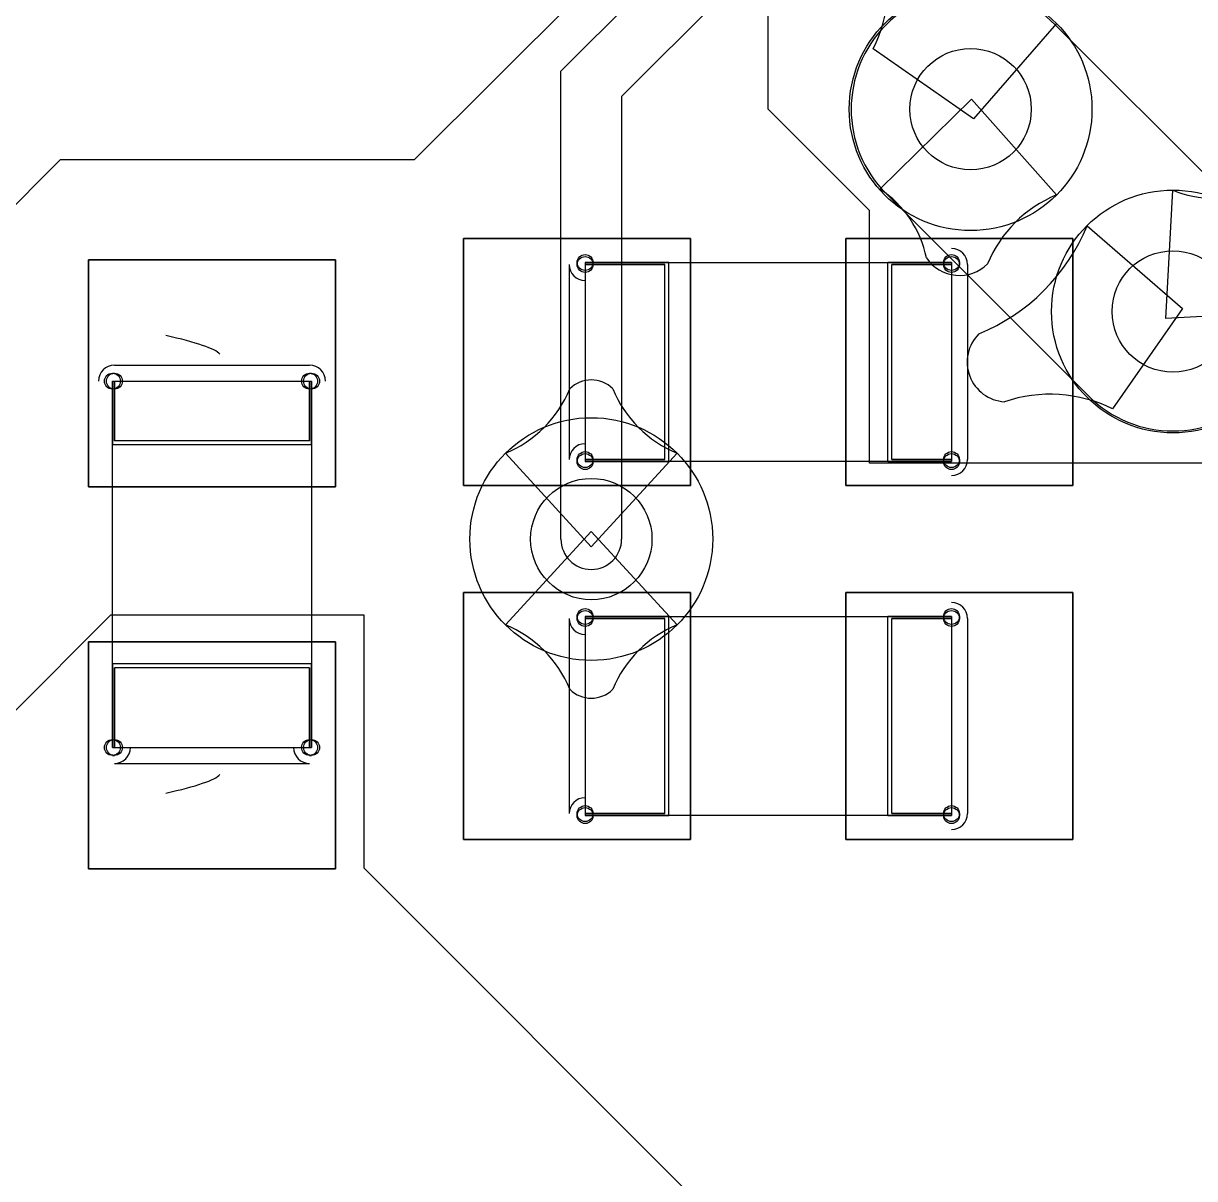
# Model space of a CAD drawing. Extents: x -14 to 27.9, y 0 to 17.8.
# Drawn here: x 3.717 to 6.658, y 9.761 to 12.661 of the extents above; entities that cross this region are included whole.
import ezdxf

# ---------------------------------------------------------------- set-up
doc = ezdxf.new("R2010")
doc.units = 0
doc.layers.add('Feature', color=7, linetype='CONTINUOUS')

msp = doc.modelspace()

# ---------------------------------------------------------------- linework, layer by layer
at = {"layer": 'Feature'}
for p, q in [((5.0673, 12.5411, -1.96222), (7.5438, 15.0176, -1.96222)), ((7.6962, 14.9544, -1.96222), (5.2197, 12.4779, -1.96222)), ((5.588, 12.446, 0.000305), (5.588, 13.335, 0.000305)), ((5.207, 12.827, 0.000305), (4.699, 12.319, 0.000305)), ((6.3114, 12.6614, 0.000305), (6.1033, 12.4221, 0.000305)), ((6.3081, 12.6581, -1.96222), (6.8161, 12.1501, -1.96222)), ((6.1033, 12.4221, 0.000305), (5.8515, 12.5973, 0.000305)), ((5.0673, 11.3665, -1.96222), (5.0673, 12.5411, -1.96222)), ((5.2197, 12.4779, -1.96222), (5.2197, 11.3665, -1.96222)), ((5.8684, 12.2453, 0.000305), (6.0982, 12.4709, 0.000305)), ((6.0982, 12.4709, 0.000305), (6.3114, 12.2306, 0.000305)), ((5.842, 12.192, 0.000305), (5.588, 12.446, 0.000305)), ((6.2484, 12.446, -1.96192), (6.2484, 12.446)), ((6.2484, 12.446, -1.96192), (6.2484, 12.446)), ((3.81, 12.319, 0.000305), (3.175, 11.684, 0.000305)), ((4.699, 12.319, 0.000305), (3.81, 12.319, 0.000305)), ((6.5863, 11.9203, 0.000305), (6.604, 12.2428, 0.000305)), ((6.3919, 11.7259, -1.96222), (5.8839, 12.2339, -1.96222)), ((5.842, 11.557, 0.000305), (5.842, 12.192, 0.000305)), ((6.3886, 12.1534, 0.000305), (6.6279, 11.9453, 0.000305)), ((4.823, 12.121, 0.000305), (5.393, 12.121, 0.000305)), ((4.823, 11.501, 0.000305), (4.823, 12.121, 0.000305)), ((4.823, 11.501, 0.000305), (4.823, 12.121, 0.000305)), ((4.823, 12.121, 0.001305), (4.823, 11.501, 0.001305)), ((4.823, 12.121, 0.000305), (4.823, 12.121, 0.001305)), ((4.823, 12.121, 0.000305), (5.393, 12.121, 0.000305)), ((4.823, 12.121, 0.000305), (4.823, 12.121, 0.001305)), ((5.393, 12.121, 0.001305), (4.823, 12.121, 0.001305)), ((5.393, 12.121, 0.001305), (4.823, 12.121, 0.001305)), ((4.823, 12.121, 0.001305), (4.823, 11.501, 0.001305)), ((4.823, 12.121, 0.000305), (5.393, 12.121, 0.000305)), ((4.823, 11.501, 0.000305), (4.823, 12.121, 0.000305)), ((5.393, 12.121, 0.000305), (5.393, 11.501, 0.000305)), ((5.393, 12.121, 0.000305), (5.393, 11.501, 0.000305)), ((5.393, 12.121, 0.000305), (5.393, 12.121, 0.001305)), ((5.393, 11.501, 0.001305), (5.393, 12.121, 0.001305)), ((5.393, 12.121, 0.000305), (5.393, 12.121, 0.001305)), ((5.393, 11.501, 0.001305), (5.393, 12.121, 0.001305)), ((5.393, 12.121, 0.000305), (5.393, 11.501, 0.000305)), ((5.783, 12.121, 0.000305), (6.353, 12.121, 0.000305)), ((5.783, 11.501, 0.000305), (5.783, 12.121, 0.000305)), ((5.783, 11.501, 0.000305), (5.783, 12.121, 0.000305)), ((5.783, 12.121, 0.001305), (5.783, 11.501, 0.001305)), ((5.783, 12.121, 0.000305), (5.783, 12.121, 0.001305)), ((5.783, 12.121, 0.000305), (6.353, 12.121, 0.000305)), ((5.783, 12.121, 0.000305), (5.783, 12.121, 0.001305)), ((6.353, 12.121, 0.001305), (5.783, 12.121, 0.001305)), ((6.353, 12.121, 0.001305), (5.783, 12.121, 0.001305)), ((5.783, 12.121, 0.001305), (5.783, 11.501, 0.001305)), ((5.783, 12.121, 0.000305), (6.353, 12.121, 0.000305)), ((5.783, 11.501, 0.000305), (5.783, 12.121, 0.000305)), ((6.353, 12.121, 0.000305), (6.353, 11.501, 0.000305)), ((6.353, 12.121, 0.000305), (6.353, 11.501, 0.000305)), ((6.353, 12.121, 0.000305), (6.353, 12.121, 0.001305)), ((6.353, 11.501, 0.001305), (6.353, 12.121, 0.001305)), ((6.353, 12.121, 0.000305), (6.353, 12.121, 0.001305)), ((6.353, 11.501, 0.001305), (6.353, 12.121, 0.001305)), ((6.353, 12.121, 0.000305), (6.353, 11.501, 0.000305)), ((3.881, 11.498, 0.000305), (3.881, 12.068, 0.000305)), ((3.881, 12.068, 0.000305), (4.501, 12.068, 0.000305)), ((3.881, 12.068, 0.000305), (4.501, 12.068, 0.000305)), ((3.881, 12.068, 0.000305), (3.881, 12.068, 0.001305)), ((4.501, 12.068, 0.001305), (3.881, 12.068, 0.001305)), ((3.881, 11.498, 0.000305), (3.881, 12.068, 0.000305)), ((3.881, 12.068, 0.001305), (3.881, 11.498, 0.001305)), ((3.881, 12.068, 0.000305), (3.881, 12.068, 0.001305)), ((3.881, 12.068, 0.001305), (3.881, 11.498, 0.001305)), ((4.501, 12.068, 0.001305), (3.881, 12.068, 0.001305)), ((3.881, 11.498, 0.000305), (3.881, 12.068, 0.000305)), ((3.881, 12.068, 0.000305), (4.501, 12.068, 0.000305)), ((4.501, 12.068, 0.000305), (4.501, 11.498, 0.000305)), ((4.501, 12.068, 0.000305), (4.501, 12.068, 0.001305)), ((4.501, 12.068, 0.000305), (4.501, 11.498, 0.000305)), ((4.501, 12.068, 0.000305), (4.501, 12.068, 0.001305)), ((4.501, 11.498, 0.001305), (4.501, 12.068, 0.001305)), ((4.501, 11.498, 0.001305), (4.501, 12.068, 0.001305)), ((4.501, 12.068, 0.000305), (4.501, 11.498, 0.000305)), ((5.108, 12.061, 0.015), (5.108, 12.061, 0.285)), ((5.108, 12.061, 0.015), (5.108, 12.061, 0.285)), ((5.108, 12.061, 0.015), (5.108, 12.056, 0.015)), ((5.108, 12.061, 0.285), (5.108, 12.056, 0.285)), ((5.108, 12.061, 0.285), (5.108, 12.056, 0.285)), ((5.108, 12.061, 0.015), (5.108, 12.056, 0.015)), ((5.128, 12.061, -0.005), (5.128, 12.056, -0.005)), ((5.338, 12.061, -0.005), (5.128, 12.061, -0.005)), ((5.338, 12.061, -0.005), (5.128, 12.061, -0.005)), ((5.128, 12.061, 0.305), (5.338, 12.061, 0.305)), ((5.128, 12.061, 0.305), (5.338, 12.061, 0.305)), ((5.128, 12.061, 0.305), (5.128, 12.056, 0.305)), ((5.128, 12.061, 0.305), (5.128, 12.056, 0.305)), ((5.128, 12.061, -0.005), (5.128, 12.056, -0.005)), ((5.338, 11.561, 0.325), (5.338, 12.061, 0.325)), ((5.338, 12.061, 0.325), (5.888, 12.061, 0.325)), ((5.338, 11.561, 0.325), (5.338, 12.061, 0.325)), ((5.338, 12.061, 0.325), (5.338, 12.061, 0.305)), ((5.338, 11.561, 0.305), (5.338, 12.061, 0.305)), ((5.338, 11.561, -0.005), (5.338, 12.061, -0.005)), ((5.338, 11.561, -0.025), (5.338, 12.061, -0.025)), ((5.338, 11.561, -0.005), (5.338, 12.061, -0.005)), ((5.338, 12.061, -0.025), (5.338, 12.061, -0.005)), ((5.338, 11.561, -0.025), (5.338, 12.061, -0.025)), ((5.338, 12.061, -0.025), (5.888, 12.061, -0.025)), ((5.338, 12.061, 0.325), (5.338, 12.061, 0.305)), ((5.338, 12.061, 0.325), (5.888, 12.061, 0.325)), ((5.338, 12.061, -0.025), (5.888, 12.061, -0.025)), ((5.338, 12.061, -0.025), (5.338, 12.061, -0.005)), ((5.338, 11.561, 0.305), (5.338, 12.061, 0.305)), ((5.888, 11.561, 0.325), (5.888, 12.061, 0.325)), ((5.888, 11.561, -0.025), (5.888, 12.061, -0.025)), ((5.888, 11.561, -0.025), (5.888, 12.061, -0.025)), ((5.888, 12.061, -0.025), (5.888, 12.061, -0.005)), ((5.888, 11.561, -0.005), (5.888, 12.061, -0.005)), ((5.888, 11.561, -0.005), (5.888, 12.061, -0.005)), ((6.048, 12.061, -0.005), (5.888, 12.061, -0.005)), ((5.888, 12.061, 0.305), (6.048, 12.061, 0.305)), ((5.888, 11.561, 0.305), (5.888, 12.061, 0.305)), ((5.888, 11.561, 0.325), (5.888, 12.061, 0.325)), ((5.888, 11.561, 0.305), (5.888, 12.061, 0.305)), ((5.888, 12.061, 0.325), (5.888, 12.061, 0.305)), ((5.888, 12.061, 0.325), (5.888, 12.061, 0.305)), ((5.888, 12.061, 0.305), (6.048, 12.061, 0.305)), ((6.048, 12.061, -0.005), (5.888, 12.061, -0.005)), ((5.888, 12.061, -0.025), (5.888, 12.061, -0.005)), ((6.048, 12.061, -0.005), (6.048, 12.056, -0.005)), ((6.048, 12.061, 0.305), (6.048, 12.056, 0.305)), ((6.048, 12.061, -0.005), (6.048, 12.056, -0.005)), ((6.048, 12.061, 0.305), (6.048, 12.056, 0.305)), ((6.068, 12.061, 0.285), (6.068, 12.061, 0.015)), ((6.068, 12.061, 0.285), (6.068, 12.056, 0.285)), ((6.068, 12.061, 0.015), (6.068, 12.056, 0.015)), ((6.068, 12.061, 0.285), (6.068, 12.061, 0.015)), ((6.068, 12.061, 0.015), (6.068, 12.056, 0.015)), ((6.068, 12.061, 0.285), (6.068, 12.056, 0.285)), ((5.088, 12.056, 0.015), (5.088, 12.056, 0.285)), ((5.088, 12.056, 0.285), (5.088, 11.566, 0.285)), ((5.088, 12.056, 0.015), (5.088, 11.566, 0.015)), ((5.088, 12.056, 0.285), (5.088, 11.566, 0.285)), ((5.088, 12.056, 0.015), (5.088, 12.056, 0.285)), ((5.088, 12.056, 0.015), (5.088, 11.566, 0.015)), ((5.108, 12.056, 0.015), (5.108, 12.056, 0.285)), ((5.108, 12.056, 0.015), (5.108, 12.056, 0.285)), ((5.328, 12.056, -0.005), (5.128, 12.056, -0.005)), ((5.328, 12.056, -0.005), (5.128, 12.056, -0.005)), ((5.328, 12.056, -0.025), (5.128, 12.056, -0.025)), ((5.128, 12.056, 0.325), (5.328, 12.056, 0.325)), ((5.128, 12.056, 0.305), (5.328, 12.056, 0.305)), ((5.128, 12.056, 0.305), (5.328, 12.056, 0.305)), ((5.128, 12.056, 0.325), (5.128, 11.566, 0.325)), ((5.128, 12.056, 0.325), (5.328, 12.056, 0.325)), ((5.128, 12.056, 0.325), (5.128, 11.566, 0.325)), ((5.128, 12.056, -0.025), (5.128, 11.566, -0.025)), ((5.128, 12.056, -0.025), (5.128, 11.566, -0.025)), ((5.328, 12.056, -0.025), (5.128, 12.056, -0.025)), ((5.328, 11.566, -0.005), (5.328, 12.056, -0.005)), ((5.328, 12.056, -0.005), (5.328, 12.056, -0.025)), ((5.328, 12.056, 0.325), (5.328, 12.056, 0.305)), ((5.328, 11.566, 0.305), (5.328, 12.056, 0.305)), ((5.328, 11.566, 0.305), (5.328, 12.056, 0.305)), ((5.328, 12.056, 0.325), (5.328, 12.056, 0.305)), ((5.328, 11.566, 0.325), (5.328, 12.056, 0.325)), ((5.328, 11.566, 0.325), (5.328, 12.056, 0.325)), ((5.328, 11.566, -0.025), (5.328, 12.056, -0.025)), ((5.328, 11.566, -0.005), (5.328, 12.056, -0.005)), ((5.328, 11.566, -0.025), (5.328, 12.056, -0.025)), ((5.328, 12.056, -0.005), (5.328, 12.056, -0.025)), ((6.048, 12.056, -0.005), (5.898, 12.056, -0.005)), ((5.898, 11.566, -0.005), (5.898, 12.056, -0.005)), ((5.898, 11.566, 0.305), (5.898, 12.056, 0.305)), ((5.898, 12.056, 0.305), (6.048, 12.056, 0.305)), ((5.898, 12.056, 0.305), (6.048, 12.056, 0.305)), ((5.898, 12.056, 0.305), (5.898, 12.056, 0.325)), ((5.898, 12.056, 0.325), (6.048, 12.056, 0.325)), ((6.048, 12.056, -0.025), (5.898, 12.056, -0.025)), ((5.898, 12.056, -0.025), (5.898, 12.056, -0.005)), ((6.048, 12.056, -0.005), (5.898, 12.056, -0.005)), ((5.898, 11.566, 0.305), (5.898, 12.056, 0.305)), ((5.898, 11.566, 0.325), (5.898, 12.056, 0.325)), ((5.898, 12.056, 0.305), (5.898, 12.056, 0.325)), ((5.898, 12.056, 0.325), (6.048, 12.056, 0.325)), ((5.898, 11.566, 0.325), (5.898, 12.056, 0.325)), ((5.898, 11.566, -0.025), (5.898, 12.056, -0.025)), ((6.048, 12.056, -0.025), (5.898, 12.056, -0.025)), ((5.898, 11.566, -0.005), (5.898, 12.056, -0.005)), ((5.898, 12.056, -0.025), (5.898, 12.056, -0.005)), ((5.898, 11.566, -0.025), (5.898, 12.056, -0.025)), ((6.048, 12.056, 0.325), (6.048, 11.566, 0.325)), ((6.048, 12.056, 0.325), (6.048, 11.566, 0.325)), ((6.048, 12.056, -0.025), (6.048, 11.566, -0.025)), ((6.048, 12.056, -0.025), (6.048, 11.566, -0.025)), ((6.068, 12.056, 0.285), (6.068, 12.056, 0.015)), ((6.068, 12.056, 0.285), (6.068, 12.056, 0.015)), ((6.088, 12.056, 0.285), (6.088, 12.056, 0.015)), ((6.088, 12.056, 0.285), (6.088, 11.566, 0.285)), ((6.088, 12.056, 0.015), (6.088, 11.566, 0.015)), ((6.088, 12.056, 0.285), (6.088, 12.056, 0.015)), ((6.088, 12.056, 0.285), (6.088, 11.566, 0.285)), ((6.088, 12.056, 0.015), (6.088, 11.566, 0.015)), ((6.6279, 11.9453, 0.000305), (6.4527, 11.6935, 0.000305)), ((6.9088, 11.938, 0.000305), (6.5863, 11.9203, 0.000305)), ((3.946, 11.803, 0.285), (3.946, 11.803, 0.015)), ((3.946, 11.803, 0.285), (4.436, 11.803, 0.285)), ((3.946, 11.803, 0.015), (4.436, 11.803, 0.015)), ((3.946, 11.803, 0.285), (3.946, 11.803, 0.015)), ((3.946, 11.803, 0.285), (4.436, 11.803, 0.285)), ((3.946, 11.803, 0.015), (4.436, 11.803, 0.015)), ((4.436, 11.803, 0.285), (4.436, 11.803, 0.015)), ((4.436, 11.803, 0.285), (4.436, 11.803, 0.015)), ((3.941, 11.783, 0.285), (3.941, 11.783, 0.015)), ((3.941, 11.783, 0.285), (3.946, 11.783, 0.285)), ((3.941, 11.783, 0.015), (3.946, 11.783, 0.015)), ((3.941, 11.783, 0.285), (3.941, 11.783, 0.015)), ((3.941, 11.783, 0.015), (3.946, 11.783, 0.015)), ((3.941, 11.783, 0.285), (3.946, 11.783, 0.285)), ((3.946, 11.783, 0.285), (3.946, 11.783, 0.015)), ((3.946, 11.783, 0.285), (3.946, 11.783, 0.015)), ((4.436, 11.783, 0.015), (4.441, 11.783, 0.015)), ((4.436, 11.783, 0.015), (4.441, 11.783, 0.015)), ((4.436, 11.783, 0.285), (4.436, 11.783, 0.015)), ((4.436, 11.783, 0.285), (4.441, 11.783, 0.285)), ((4.436, 11.783, 0.285), (4.441, 11.783, 0.285)), ((4.436, 11.783, 0.285), (4.436, 11.783, 0.015)), ((4.441, 11.783, 0.285), (4.441, 11.783, 0.015)), ((4.441, 11.783, 0.285), (4.441, 11.783, 0.015)), ((3.941, 11.763, -0.005), (3.941, 11.603, -0.005)), ((3.941, 11.763, -0.005), (3.946, 11.763, -0.005)), ((3.941, 11.763, 0.305), (3.946, 11.763, 0.305)), ((3.941, 11.603, 0.305), (3.941, 11.763, 0.305)), ((3.941, 11.603, 0.305), (3.941, 11.763, 0.305)), ((3.941, 11.763, -0.005), (3.941, 11.603, -0.005)), ((3.941, 11.763, -0.005), (3.946, 11.763, -0.005)), ((3.941, 11.763, 0.305), (3.946, 11.763, 0.305)), ((3.946, 11.763, -0.005), (3.946, 11.613, -0.005)), ((3.946, 11.613, 0.305), (3.946, 11.763, 0.305)), ((3.946, 11.613, 0.305), (3.946, 11.763, 0.305)), ((3.946, 11.613, 0.325), (3.946, 11.763, 0.325)), ((3.946, 11.763, -0.025), (3.946, 11.613, -0.025)), ((3.946, 11.763, -0.005), (3.946, 11.613, -0.005)), ((3.946, 11.763, 0.325), (4.436, 11.763, 0.325)), ((3.946, 11.613, 0.325), (3.946, 11.763, 0.325)), ((3.946, 11.763, 0.325), (4.436, 11.763, 0.325)), ((3.946, 11.763, -0.025), (4.436, 11.763, -0.025)), ((3.946, 11.763, -0.025), (4.436, 11.763, -0.025)), ((3.946, 11.763, -0.025), (3.946, 11.613, -0.025)), ((4.436, 11.763, -0.005), (4.441, 11.763, -0.005)), ((4.436, 11.763, -0.005), (4.436, 11.613, -0.005)), ((4.436, 11.763, -0.005), (4.441, 11.763, -0.005)), ((4.436, 11.763, 0.305), (4.441, 11.763, 0.305)), ((4.436, 11.763, 0.305), (4.441, 11.763, 0.305)), ((4.436, 11.613, 0.305), (4.436, 11.763, 0.305)), ((4.436, 11.763, -0.005), (4.436, 11.613, -0.005)), ((4.436, 11.763, -0.025), (4.436, 11.613, -0.025)), ((4.436, 11.613, 0.325), (4.436, 11.763, 0.325)), ((4.436, 11.613, 0.305), (4.436, 11.763, 0.305)), ((4.436, 11.613, 0.325), (4.436, 11.763, 0.325)), ((4.436, 11.763, -0.025), (4.436, 11.613, -0.025)), ((4.441, 11.763, -0.005), (4.441, 11.603, -0.005)), ((4.441, 11.603, 0.305), (4.441, 11.763, 0.305)), ((4.441, 11.763, -0.005), (4.441, 11.603, -0.005)), ((4.441, 11.603, 0.305), (4.441, 11.763, 0.305)), ((4.441, 11.603, 0.325), (3.941, 11.603, 0.325)), ((3.941, 11.053, 0.325), (3.941, 11.603, 0.325)), ((3.941, 11.053, -0.025), (3.941, 11.603, -0.025)), ((4.441, 11.603, -0.025), (3.941, 11.603, -0.025)), ((4.441, 11.603, -0.025), (3.941, 11.603, -0.025)), ((3.941, 11.603, -0.025), (3.941, 11.603, -0.005)), ((4.441, 11.603, -0.005), (3.941, 11.603, -0.005)), ((4.441, 11.603, -0.005), (3.941, 11.603, -0.005)), ((4.441, 11.603, 0.305), (3.941, 11.603, 0.305)), ((4.441, 11.603, 0.325), (3.941, 11.603, 0.325)), ((4.441, 11.603, 0.305), (3.941, 11.603, 0.305)), ((3.941, 11.603, 0.325), (3.941, 11.603, 0.305)), ((3.941, 11.053, 0.325), (3.941, 11.603, 0.325)), ((3.941, 11.603, 0.325), (3.941, 11.603, 0.305)), ((3.941, 11.603, -0.025), (3.941, 11.603, -0.005)), ((3.941, 11.053, -0.025), (3.941, 11.603, -0.025)), ((4.436, 11.613, -0.005), (3.946, 11.613, -0.005)), ((4.436, 11.613, 0.305), (3.946, 11.613, 0.305)), ((3.946, 11.613, 0.305), (3.946, 11.613, 0.325)), ((3.946, 11.613, -0.025), (3.946, 11.613, -0.005)), ((4.436, 11.613, 0.305), (3.946, 11.613, 0.305)), ((4.436, 11.613, 0.325), (3.946, 11.613, 0.325)), ((3.946, 11.613, 0.305), (3.946, 11.613, 0.325)), ((4.436, 11.613, 0.325), (3.946, 11.613, 0.325)), ((4.436, 11.613, -0.025), (3.946, 11.613, -0.025)), ((4.436, 11.613, -0.005), (3.946, 11.613, -0.005)), ((3.946, 11.613, -0.025), (3.946, 11.613, -0.005)), ((4.436, 11.613, -0.025), (3.946, 11.613, -0.025)), ((4.436, 11.613, -0.025), (4.436, 11.613, -0.005)), ((4.436, 11.613, 0.305), (4.436, 11.613, 0.325)), ((4.436, 11.613, 0.305), (4.436, 11.613, 0.325)), ((4.436, 11.613, -0.025), (4.436, 11.613, -0.005)), ((4.441, 11.603, 0.325), (4.441, 11.053, 0.325)), ((4.441, 11.603, -0.025), (4.441, 11.053, -0.025)), ((4.441, 11.603, -0.025), (4.441, 11.603, -0.005)), ((4.441, 11.603, 0.325), (4.441, 11.603, 0.305)), ((4.441, 11.603, 0.325), (4.441, 11.053, 0.325)), ((4.441, 11.603, -0.025), (4.441, 11.053, -0.025)), ((4.441, 11.603, -0.025), (4.441, 11.603, -0.005)), ((4.441, 11.603, 0.325), (4.441, 11.603, 0.305)), ((5.1435, 11.3474, 0.000305), (4.9281, 11.5819, 0.000305)), ((5.1435, 11.3474, -1.96222), (4.9281, 11.5819, -1.96222)), ((5.088, 11.566, 0.015), (5.088, 11.566, 0.285)), ((5.088, 11.566, 0.015), (5.088, 11.566, 0.285)), ((5.108, 11.566, 0.015), (5.108, 11.561, 0.015)), ((5.108, 11.566, 0.015), (5.108, 11.561, 0.015)), ((5.108, 11.566, 0.285), (5.108, 11.561, 0.285)), ((5.108, 11.566, 0.015), (5.108, 11.566, 0.285)), ((5.108, 11.566, 0.015), (5.108, 11.566, 0.285)), ((5.108, 11.566, 0.285), (5.108, 11.561, 0.285)), ((5.108, 11.561, 0.015), (5.108, 11.561, 0.285)), ((5.108, 11.561, 0.015), (5.108, 11.561, 0.285)), ((5.128, 11.566, -0.005), (5.128, 11.561, -0.005)), ((5.128, 11.566, -0.005), (5.128, 11.561, -0.005)), ((5.328, 11.566, -0.005), (5.128, 11.566, -0.005)), ((5.128, 11.566, 0.305), (5.328, 11.566, 0.305)), ((5.128, 11.566, 0.325), (5.328, 11.566, 0.325)), ((5.328, 11.566, -0.025), (5.128, 11.566, -0.025)), ((5.328, 11.566, -0.005), (5.128, 11.566, -0.005)), ((5.128, 11.566, 0.305), (5.128, 11.561, 0.305)), ((5.128, 11.566, 0.305), (5.328, 11.566, 0.305)), ((5.128, 11.566, 0.305), (5.128, 11.561, 0.305)), ((5.128, 11.566, 0.325), (5.328, 11.566, 0.325)), ((5.328, 11.566, -0.025), (5.128, 11.566, -0.025)), ((5.338, 11.561, -0.005), (5.128, 11.561, -0.005)), ((5.128, 11.561, 0.305), (5.338, 11.561, 0.305)), ((5.338, 11.561, -0.005), (5.128, 11.561, -0.005)), ((5.128, 11.561, 0.305), (5.338, 11.561, 0.305)), ((5.3589, 11.5819, 0.000305), (5.1435, 11.3474, 0.000305)), ((5.3589, 11.5819, -1.96222), (5.1435, 11.3474, -1.96222)), ((5.328, 11.566, 0.325), (5.328, 11.566, 0.305)), ((5.328, 11.566, -0.005), (5.328, 11.566, -0.025)), ((5.328, 11.566, 0.325), (5.328, 11.566, 0.305)), ((5.328, 11.566, -0.005), (5.328, 11.566, -0.025)), ((5.888, 11.561, 0.325), (5.338, 11.561, 0.325)), ((5.338, 11.561, 0.325), (5.338, 11.561, 0.305)), ((5.338, 11.561, -0.025), (5.338, 11.561, -0.005)), ((5.888, 11.561, -0.025), (5.338, 11.561, -0.025)), ((5.888, 11.561, 0.325), (5.338, 11.561, 0.325)), ((5.338, 11.561, 0.325), (5.338, 11.561, 0.305)), ((5.338, 11.561, -0.025), (5.338, 11.561, -0.005)), ((5.888, 11.561, -0.025), (5.338, 11.561, -0.025)), ((5.888, 11.561, -0.025), (5.888, 11.561, -0.005)), ((6.048, 11.561, -0.005), (5.888, 11.561, -0.005)), ((5.888, 11.561, 0.305), (6.048, 11.561, 0.305)), ((5.888, 11.561, 0.325), (5.888, 11.561, 0.305)), ((5.888, 11.561, -0.025), (5.888, 11.561, -0.005)), ((6.048, 11.561, -0.005), (5.888, 11.561, -0.005)), ((5.888, 11.561, 0.305), (6.048, 11.561, 0.305)), ((5.888, 11.561, 0.325), (5.888, 11.561, 0.305)), ((6.048, 11.566, -0.005), (5.898, 11.566, -0.005)), ((5.898, 11.566, 0.305), (6.048, 11.566, 0.305)), ((6.048, 11.566, -0.005), (5.898, 11.566, -0.005)), ((5.898, 11.566, -0.025), (5.898, 11.566, -0.005)), ((6.048, 11.566, -0.025), (5.898, 11.566, -0.025)), ((5.898, 11.566, 0.325), (6.048, 11.566, 0.325)), ((5.898, 11.566, 0.305), (5.898, 11.566, 0.325)), ((5.898, 11.566, 0.305), (6.048, 11.566, 0.305)), ((5.898, 11.566, 0.305), (5.898, 11.566, 0.325)), ((5.898, 11.566, 0.325), (6.048, 11.566, 0.325)), ((6.048, 11.566, -0.025), (5.898, 11.566, -0.025)), ((5.898, 11.566, -0.025), (5.898, 11.566, -0.005)), ((6.048, 11.566, -0.005), (6.048, 11.561, -0.005)), ((6.048, 11.566, -0.005), (6.048, 11.561, -0.005)), ((6.048, 11.566, 0.305), (6.048, 11.561, 0.305)), ((6.048, 11.566, 0.305), (6.048, 11.561, 0.305)), ((6.068, 11.566, 0.015), (6.068, 11.561, 0.015)), ((6.068, 11.566, 0.015), (6.068, 11.561, 0.015)), ((6.068, 11.566, 0.285), (6.068, 11.566, 0.015)), ((6.068, 11.566, 0.285), (6.068, 11.561, 0.285)), ((6.068, 11.566, 0.285), (6.068, 11.561, 0.285)), ((6.068, 11.566, 0.285), (6.068, 11.566, 0.015)), ((6.068, 11.561, 0.285), (6.068, 11.561, 0.015)), ((6.068, 11.561, 0.285), (6.068, 11.561, 0.015)), ((6.088, 11.566, 0.285), (6.088, 11.566, 0.015)), ((6.088, 11.566, 0.285), (6.088, 11.566, 0.015)), ((6.731, 11.557, 0.000305), (5.842, 11.557, 0.000305)), ((5.393, 11.501, 0.000305), (4.823, 11.501, 0.000305)), ((5.393, 11.501, 0.000305), (4.823, 11.501, 0.000305)), ((4.823, 11.501, 0.001305), (5.393, 11.501, 0.001305)), ((4.823, 11.501, 0.000305), (4.823, 11.501, 0.001305)), ((4.823, 11.501, 0.000305), (4.823, 11.501, 0.001305)), ((4.823, 11.501, 0.001305), (5.393, 11.501, 0.001305)), ((5.393, 11.501, 0.000305), (4.823, 11.501, 0.000305)), ((5.393, 11.501, 0.000305), (5.393, 11.501, 0.001305)), ((5.393, 11.501, 0.000305), (5.393, 11.501, 0.001305)), ((6.353, 11.501, 0.000305), (5.783, 11.501, 0.000305)), ((6.353, 11.501, 0.000305), (5.783, 11.501, 0.000305)), ((5.783, 11.501, 0.001305), (6.353, 11.501, 0.001305)), ((5.783, 11.501, 0.000305), (5.783, 11.501, 0.001305)), ((5.783, 11.501, 0.000305), (5.783, 11.501, 0.001305)), ((5.783, 11.501, 0.001305), (6.353, 11.501, 0.001305)), ((6.353, 11.501, 0.000305), (5.783, 11.501, 0.000305)), ((6.353, 11.501, 0.000305), (6.353, 11.501, 0.001305)), ((6.353, 11.501, 0.000305), (6.353, 11.501, 0.001305)), ((4.501, 11.498, 0.000305), (3.881, 11.498, 0.000305)), ((4.501, 11.498, 0.000305), (3.881, 11.498, 0.000305)), ((3.881, 11.498, 0.001305), (4.501, 11.498, 0.001305)), ((3.881, 11.498, 0.000305), (3.881, 11.498, 0.001305)), ((3.881, 11.498, 0.000305), (3.881, 11.498, 0.001305)), ((3.881, 11.498, 0.001305), (4.501, 11.498, 0.001305)), ((4.501, 11.498, 0.000305), (3.881, 11.498, 0.000305)), ((4.501, 11.498, 0.000305), (4.501, 11.498, 0.001305)), ((4.501, 11.498, 0.000305), (4.501, 11.498, 0.001305)), ((4.9281, 11.1511, 0.000305), (5.1435, 11.3856, 0.000305)), ((5.1435, 11.3856, 0.000305), (5.3589, 11.1511, 0.000305)), ((5.2959, 11.3665, -1.96192), (5.2959, 11.3665)), ((5.2959, 11.3665, -1.96192), (5.2959, 11.3665)), ((4.823, 11.232, 0.000305), (5.393, 11.232, 0.000305)), ((4.823, 10.612, 0.000305), (4.823, 11.232, 0.000305)), ((4.823, 10.612, 0.000305), (4.823, 11.232, 0.000305)), ((4.823, 11.232, 0.001305), (4.823, 10.612, 0.001305)), ((4.823, 11.232, 0.000305), (4.823, 11.232, 0.001305)), ((4.823, 11.232, 0.000305), (5.393, 11.232, 0.000305)), ((4.823, 11.232, 0.000305), (4.823, 11.232, 0.001305)), ((5.393, 11.232, 0.001305), (4.823, 11.232, 0.001305)), ((5.393, 11.232, 0.001305), (4.823, 11.232, 0.001305)), ((4.823, 11.232, 0.001305), (4.823, 10.612, 0.001305)), ((4.823, 11.232, 0.000305), (5.393, 11.232, 0.000305)), ((4.823, 10.612, 0.000305), (4.823, 11.232, 0.000305)), ((5.393, 11.232, 0.000305), (5.393, 10.612, 0.000305)), ((5.393, 11.232, 0.000305), (5.393, 10.612, 0.000305)), ((5.393, 11.232, 0.000305), (5.393, 11.232, 0.001305)), ((5.393, 10.612, 0.001305), (5.393, 11.232, 0.001305)), ((5.393, 11.232, 0.000305), (5.393, 11.232, 0.001305)), ((5.393, 10.612, 0.001305), (5.393, 11.232, 0.001305)), ((5.393, 11.232, 0.000305), (5.393, 10.612, 0.000305)), ((5.783, 11.232, 0.000305), (6.353, 11.232, 0.000305)), ((5.783, 10.612, 0.000305), (5.783, 11.232, 0.000305)), ((5.783, 10.612, 0.000305), (5.783, 11.232, 0.000305)), ((5.783, 11.232, 0.001305), (5.783, 10.612, 0.001305)), ((5.783, 11.232, 0.000305), (5.783, 11.232, 0.001305)), ((5.783, 11.232, 0.000305), (6.353, 11.232, 0.000305)), ((5.783, 11.232, 0.000305), (5.783, 11.232, 0.001305)), ((6.353, 11.232, 0.001305), (5.783, 11.232, 0.001305)), ((6.353, 11.232, 0.001305), (5.783, 11.232, 0.001305)), ((5.783, 11.232, 0.001305), (5.783, 10.612, 0.001305)), ((5.783, 11.232, 0.000305), (6.353, 11.232, 0.000305)), ((5.783, 10.612, 0.000305), (5.783, 11.232, 0.000305)), ((6.353, 11.232, 0.000305), (6.353, 10.612, 0.000305)), ((6.353, 11.232, 0.000305), (6.353, 10.612, 0.000305)), ((6.353, 11.232, 0.000305), (6.353, 11.232, 0.001305)), ((6.353, 10.612, 0.001305), (6.353, 11.232, 0.001305)), ((6.353, 11.232, 0.000305), (6.353, 11.232, 0.001305)), ((6.353, 10.612, 0.001305), (6.353, 11.232, 0.001305)), ((6.353, 11.232, 0.000305), (6.353, 10.612, 0.000305)), ((3.683, 10.922, 0.000305), (3.937, 11.176, 0.000305)), ((3.937, 11.176, 0.000305), (4.572, 11.176, 0.000305)), ((4.572, 11.176, 0.000305), (4.572, 10.541, 0.000305)), ((5.088, 11.167, 0.015), (5.088, 11.167, 0.285)), ((5.088, 11.167, 0.285), (5.088, 10.677, 0.285)), ((5.088, 11.167, 0.015), (5.088, 10.677, 0.015)), ((5.088, 11.167, 0.285), (5.088, 10.677, 0.285)), ((5.088, 11.167, 0.015), (5.088, 11.167, 0.285)), ((5.088, 11.167, 0.015), (5.088, 10.677, 0.015)), ((5.108, 11.172, 0.015), (5.108, 11.172, 0.285)), ((5.108, 11.172, 0.015), (5.108, 11.172, 0.285)), ((5.108, 11.172, 0.015), (5.108, 11.167, 0.015)), ((5.108, 11.172, 0.285), (5.108, 11.167, 0.285)), ((5.108, 11.172, 0.285), (5.108, 11.167, 0.285)), ((5.108, 11.172, 0.015), (5.108, 11.167, 0.015)), ((5.108, 11.167, 0.015), (5.108, 11.167, 0.285)), ((5.108, 11.167, 0.015), (5.108, 11.167, 0.285)), ((5.128, 11.172, -0.005), (5.128, 11.167, -0.005)), ((5.338, 11.172, -0.005), (5.128, 11.172, -0.005)), ((5.338, 11.172, -0.005), (5.128, 11.172, -0.005)), ((5.128, 11.172, 0.305), (5.338, 11.172, 0.305)), ((5.128, 11.172, 0.305), (5.338, 11.172, 0.305)), ((5.128, 11.172, 0.305), (5.128, 11.167, 0.305)), ((5.128, 11.172, 0.305), (5.128, 11.167, 0.305)), ((5.128, 11.172, -0.005), (5.128, 11.167, -0.005)), ((5.328, 11.167, -0.005), (5.128, 11.167, -0.005)), ((5.328, 11.167, -0.005), (5.128, 11.167, -0.005)), ((5.328, 11.167, -0.025), (5.128, 11.167, -0.025)), ((5.128, 11.167, 0.325), (5.328, 11.167, 0.325)), ((5.128, 11.167, 0.305), (5.328, 11.167, 0.305)), ((5.128, 11.167, 0.305), (5.328, 11.167, 0.305)), ((5.128, 11.167, 0.325), (5.128, 10.677, 0.325)), ((5.128, 11.167, 0.325), (5.328, 11.167, 0.325)), ((5.128, 11.167, 0.325), (5.128, 10.677, 0.325)), ((5.128, 11.167, -0.025), (5.128, 10.677, -0.025)), ((5.128, 11.167, -0.025), (5.128, 10.677, -0.025)), ((5.328, 11.167, -0.025), (5.128, 11.167, -0.025)), ((5.328, 10.677, -0.005), (5.328, 11.167, -0.005)), ((5.328, 11.167, -0.005), (5.328, 11.167, -0.025)), ((5.328, 11.167, 0.325), (5.328, 11.167, 0.305)), ((5.328, 10.677, 0.305), (5.328, 11.167, 0.305)), ((5.328, 10.677, 0.305), (5.328, 11.167, 0.305)), ((5.328, 11.167, 0.325), (5.328, 11.167, 0.305)), ((5.328, 10.677, 0.325), (5.328, 11.167, 0.325)), ((5.328, 10.677, 0.325), (5.328, 11.167, 0.325)), ((5.328, 10.677, -0.025), (5.328, 11.167, -0.025)), ((5.328, 10.677, -0.005), (5.328, 11.167, -0.005)), ((5.328, 10.677, -0.025), (5.328, 11.167, -0.025)), ((5.328, 11.167, -0.005), (5.328, 11.167, -0.025)), ((5.338, 10.672, 0.325), (5.338, 11.172, 0.325)), ((5.338, 11.172, 0.325), (5.888, 11.172, 0.325)), ((5.338, 10.672, 0.325), (5.338, 11.172, 0.325)), ((5.338, 11.172, 0.325), (5.338, 11.172, 0.305)), ((5.338, 10.672, 0.305), (5.338, 11.172, 0.305)), ((5.338, 10.672, -0.005), (5.338, 11.172, -0.005)), ((5.338, 10.672, -0.025), (5.338, 11.172, -0.025)), ((5.338, 10.672, -0.005), (5.338, 11.172, -0.005)), ((5.338, 11.172, -0.025), (5.338, 11.172, -0.005)), ((5.338, 10.672, -0.025), (5.338, 11.172, -0.025)), ((5.338, 11.172, -0.025), (5.888, 11.172, -0.025)), ((5.338, 11.172, 0.325), (5.338, 11.172, 0.305)), ((5.338, 11.172, 0.325), (5.888, 11.172, 0.325)), ((5.338, 11.172, -0.025), (5.888, 11.172, -0.025)), ((5.338, 11.172, -0.025), (5.338, 11.172, -0.005)), ((5.338, 10.672, 0.305), (5.338, 11.172, 0.305)), ((5.888, 10.672, 0.325), (5.888, 11.172, 0.325)), ((5.888, 10.672, -0.025), (5.888, 11.172, -0.025)), ((5.888, 10.672, -0.025), (5.888, 11.172, -0.025)), ((5.888, 11.172, -0.025), (5.888, 11.172, -0.005)), ((5.888, 10.672, -0.005), (5.888, 11.172, -0.005)), ((5.888, 10.672, -0.005), (5.888, 11.172, -0.005)), ((6.048, 11.172, -0.005), (5.888, 11.172, -0.005)), ((5.888, 11.172, 0.305), (6.048, 11.172, 0.305)), ((5.888, 10.672, 0.305), (5.888, 11.172, 0.305)), ((5.888, 10.672, 0.325), (5.888, 11.172, 0.325)), ((5.888, 10.672, 0.305), (5.888, 11.172, 0.305)), ((5.888, 11.172, 0.325), (5.888, 11.172, 0.305)), ((5.888, 11.172, 0.325), (5.888, 11.172, 0.305)), ((5.888, 11.172, 0.305), (6.048, 11.172, 0.305)), ((6.048, 11.172, -0.005), (5.888, 11.172, -0.005)), ((5.888, 11.172, -0.025), (5.888, 11.172, -0.005)), ((6.048, 11.167, -0.005), (5.898, 11.167, -0.005)), ((5.898, 10.677, -0.005), (5.898, 11.167, -0.005)), ((5.898, 10.677, 0.305), (5.898, 11.167, 0.305)), ((5.898, 11.167, 0.305), (6.048, 11.167, 0.305)), ((5.898, 11.167, 0.305), (6.048, 11.167, 0.305)), ((5.898, 11.167, 0.305), (5.898, 11.167, 0.325)), ((5.898, 11.167, 0.325), (6.048, 11.167, 0.325)), ((6.048, 11.167, -0.025), (5.898, 11.167, -0.025)), ((5.898, 11.167, -0.025), (5.898, 11.167, -0.005)), ((6.048, 11.167, -0.005), (5.898, 11.167, -0.005)), ((5.898, 10.677, 0.305), (5.898, 11.167, 0.305)), ((5.898, 10.677, 0.325), (5.898, 11.167, 0.325)), ((5.898, 11.167, 0.305), (5.898, 11.167, 0.325)), ((5.898, 11.167, 0.325), (6.048, 11.167, 0.325)), ((5.898, 10.677, 0.325), (5.898, 11.167, 0.325)), ((5.898, 10.677, -0.025), (5.898, 11.167, -0.025)), ((6.048, 11.167, -0.025), (5.898, 11.167, -0.025)), ((5.898, 10.677, -0.005), (5.898, 11.167, -0.005)), ((5.898, 11.167, -0.025), (5.898, 11.167, -0.005)), ((5.898, 10.677, -0.025), (5.898, 11.167, -0.025)), ((6.048, 11.172, -0.005), (6.048, 11.167, -0.005)), ((6.048, 11.172, 0.305), (6.048, 11.167, 0.305)), ((6.048, 11.172, -0.005), (6.048, 11.167, -0.005)), ((6.048, 11.172, 0.305), (6.048, 11.167, 0.305)), ((6.048, 11.167, 0.325), (6.048, 10.677, 0.325)), ((6.048, 11.167, 0.325), (6.048, 10.677, 0.325)), ((6.048, 11.167, -0.025), (6.048, 10.677, -0.025)), ((6.048, 11.167, -0.025), (6.048, 10.677, -0.025)), ((6.068, 11.172, 0.285), (6.068, 11.172, 0.015)), ((6.068, 11.172, 0.285), (6.068, 11.167, 0.285)), ((6.068, 11.172, 0.015), (6.068, 11.167, 0.015)), ((6.068, 11.172, 0.285), (6.068, 11.172, 0.015)), ((6.068, 11.172, 0.015), (6.068, 11.167, 0.015)), ((6.068, 11.172, 0.285), (6.068, 11.167, 0.285)), ((6.068, 11.167, 0.285), (6.068, 11.167, 0.015)), ((6.068, 11.167, 0.285), (6.068, 11.167, 0.015)), ((6.088, 11.167, 0.285), (6.088, 11.167, 0.015)), ((6.088, 11.167, 0.285), (6.088, 10.677, 0.285)), ((6.088, 11.167, 0.015), (6.088, 10.677, 0.015)), ((6.088, 11.167, 0.285), (6.088, 11.167, 0.015)), ((6.088, 11.167, 0.285), (6.088, 10.677, 0.285)), ((6.088, 11.167, 0.015), (6.088, 10.677, 0.015)), ((3.881, 10.538, 0.000305), (3.881, 11.108, 0.000305)), ((3.881, 11.108, 0.000305), (4.501, 11.108, 0.000305)), ((3.881, 11.108, 0.000305), (4.501, 11.108, 0.000305)), ((3.881, 11.108, 0.000305), (3.881, 11.108, 0.001305)), ((4.501, 11.108, 0.001305), (3.881, 11.108, 0.001305)), ((3.881, 10.538, 0.000305), (3.881, 11.108, 0.000305)), ((3.881, 11.108, 0.001305), (3.881, 10.538, 0.001305)), ((3.881, 11.108, 0.000305), (3.881, 11.108, 0.001305)), ((3.881, 11.108, 0.001305), (3.881, 10.538, 0.001305)), ((4.501, 11.108, 0.001305), (3.881, 11.108, 0.001305)), ((3.881, 10.538, 0.000305), (3.881, 11.108, 0.000305)), ((3.881, 11.108, 0.000305), (4.501, 11.108, 0.000305)), ((4.501, 11.108, 0.000305), (4.501, 10.538, 0.000305)), ((4.501, 11.108, 0.000305), (4.501, 11.108, 0.001305)), ((4.501, 11.108, 0.000305), (4.501, 10.538, 0.000305)), ((4.501, 11.108, 0.000305), (4.501, 11.108, 0.001305)), ((4.501, 10.538, 0.001305), (4.501, 11.108, 0.001305)), ((4.501, 10.538, 0.001305), (4.501, 11.108, 0.001305)), ((4.501, 11.108, 0.000305), (4.501, 10.538, 0.000305)), ((4.441, 11.053, 0.325), (3.941, 11.053, 0.325)), ((4.441, 11.053, 0.325), (3.941, 11.053, 0.325)), ((3.941, 11.053, 0.325), (3.941, 11.053, 0.305)), ((4.441, 11.053, 0.305), (3.941, 11.053, 0.305)), ((3.941, 11.053, -0.005), (3.941, 10.843, -0.005)), ((4.441, 11.053, -0.005), (3.941, 11.053, -0.005)), ((4.441, 11.053, -0.025), (3.941, 11.053, -0.025)), ((4.441, 11.053, -0.005), (3.941, 11.053, -0.005)), ((3.941, 11.053, -0.025), (3.941, 11.053, -0.005)), ((4.441, 11.053, -0.025), (3.941, 11.053, -0.025)), ((3.941, 11.053, -0.005), (3.941, 10.843, -0.005)), ((3.941, 10.843, 0.305), (3.941, 11.053, 0.305)), ((3.941, 11.053, 0.325), (3.941, 11.053, 0.305)), ((3.941, 11.053, -0.025), (3.941, 11.053, -0.005)), ((4.441, 11.053, 0.305), (3.941, 11.053, 0.305)), ((3.941, 10.843, 0.305), (3.941, 11.053, 0.305)), ((4.436, 11.043, -0.005), (3.946, 11.043, -0.005)), ((3.946, 11.043, -0.005), (3.946, 10.843, -0.005)), ((3.946, 11.043, -0.005), (3.946, 10.843, -0.005)), ((3.946, 11.043, -0.005), (3.946, 11.043, -0.025)), ((3.946, 11.043, -0.025), (3.946, 10.843, -0.025)), ((3.946, 10.843, 0.325), (3.946, 11.043, 0.325)), ((3.946, 11.043, 0.325), (3.946, 11.043, 0.305)), ((3.946, 10.843, 0.305), (3.946, 11.043, 0.305)), ((3.946, 10.843, 0.305), (3.946, 11.043, 0.305)), ((4.436, 11.043, 0.305), (3.946, 11.043, 0.305)), ((4.436, 11.043, 0.305), (3.946, 11.043, 0.305)), ((3.946, 11.043, 0.325), (3.946, 11.043, 0.305)), ((4.436, 11.043, 0.325), (3.946, 11.043, 0.325)), ((4.436, 11.043, 0.325), (3.946, 11.043, 0.325)), ((3.946, 10.843, 0.325), (3.946, 11.043, 0.325)), ((3.946, 11.043, -0.025), (3.946, 10.843, -0.025)), ((4.436, 11.043, -0.025), (3.946, 11.043, -0.025)), ((4.436, 11.043, -0.005), (3.946, 11.043, -0.005)), ((4.436, 11.043, -0.025), (3.946, 11.043, -0.025)), ((3.946, 11.043, -0.005), (3.946, 11.043, -0.025)), ((4.436, 11.043, -0.005), (4.436, 10.843, -0.005)), ((4.436, 10.843, 0.305), (4.436, 11.043, 0.305)), ((4.436, 11.043, 0.325), (4.436, 11.043, 0.305)), ((4.436, 10.843, 0.325), (4.436, 11.043, 0.325)), ((4.436, 11.043, -0.025), (4.436, 10.843, -0.025)), ((4.436, 11.043, -0.005), (4.436, 11.043, -0.025)), ((4.436, 11.043, -0.005), (4.436, 10.843, -0.005)), ((4.436, 10.843, 0.305), (4.436, 11.043, 0.305)), ((4.436, 11.043, 0.325), (4.436, 11.043, 0.305)), ((4.436, 10.843, 0.325), (4.436, 11.043, 0.325)), ((4.436, 11.043, -0.025), (4.436, 10.843, -0.025)), ((4.436, 11.043, -0.005), (4.436, 11.043, -0.025)), ((4.441, 11.053, 0.325), (4.441, 11.053, 0.305)), ((4.441, 11.053, -0.005), (4.441, 10.843, -0.005)), ((4.441, 11.053, -0.025), (4.441, 11.053, -0.005)), ((4.441, 11.053, 0.325), (4.441, 11.053, 0.305)), ((4.441, 10.843, 0.305), (4.441, 11.053, 0.305)), ((4.441, 11.053, -0.005), (4.441, 10.843, -0.005)), ((4.441, 11.053, -0.025), (4.441, 11.053, -0.005)), ((4.441, 10.843, 0.305), (4.441, 11.053, 0.305)), ((3.941, 10.843, -0.005), (3.946, 10.843, -0.005)), ((3.941, 10.843, 0.305), (3.946, 10.843, 0.305)), ((3.941, 10.843, 0.305), (3.946, 10.843, 0.305)), ((3.941, 10.843, -0.005), (3.946, 10.843, -0.005)), ((3.941, 10.823, 0.015), (3.941, 10.823, 0.285)), ((3.941, 10.823, 0.015), (3.941, 10.823, 0.285)), ((3.941, 10.823, 0.015), (3.946, 10.823, 0.015)), ((3.941, 10.823, 0.285), (3.946, 10.823, 0.285)), ((3.941, 10.823, 0.285), (3.946, 10.823, 0.285)), ((3.941, 10.823, 0.015), (3.946, 10.823, 0.015)), ((3.946, 10.843, 0.325), (4.436, 10.843, 0.325)), ((3.946, 10.843, 0.325), (4.436, 10.843, 0.325)), ((3.946, 10.843, -0.025), (4.436, 10.843, -0.025)), ((3.946, 10.843, -0.025), (4.436, 10.843, -0.025)), ((3.946, 10.823, 0.015), (3.946, 10.823, 0.285)), ((3.946, 10.823, 0.015), (3.946, 10.823, 0.285)), ((4.436, 10.843, -0.005), (4.441, 10.843, -0.005)), ((4.436, 10.843, -0.005), (4.441, 10.843, -0.005)), ((4.436, 10.843, 0.305), (4.441, 10.843, 0.305)), ((4.436, 10.843, 0.305), (4.441, 10.843, 0.305)), ((4.436, 10.823, 0.015), (4.441, 10.823, 0.015)), ((4.436, 10.823, 0.015), (4.441, 10.823, 0.015)), ((4.436, 10.823, 0.285), (4.441, 10.823, 0.285)), ((4.436, 10.823, 0.015), (4.436, 10.823, 0.285)), ((4.436, 10.823, 0.015), (4.436, 10.823, 0.285)), ((4.436, 10.823, 0.285), (4.441, 10.823, 0.285)), ((4.441, 10.823, 0.015), (4.441, 10.823, 0.285)), ((4.441, 10.823, 0.015), (4.441, 10.823, 0.285)), ((3.946, 10.803, 0.015), (3.946, 10.803, 0.285)), ((3.946, 10.803, 0.285), (4.436, 10.803, 0.285)), ((3.946, 10.803, 0.015), (4.436, 10.803, 0.015)), ((3.946, 10.803, 0.285), (4.436, 10.803, 0.285)), ((3.946, 10.803, 0.015), (3.946, 10.803, 0.285)), ((3.946, 10.803, 0.015), (4.436, 10.803, 0.015)), ((4.436, 10.803, 0.015), (4.436, 10.803, 0.285)), ((4.436, 10.803, 0.015), (4.436, 10.803, 0.285)), ((5.088, 10.677, 0.015), (5.088, 10.677, 0.285)), ((5.088, 10.677, 0.015), (5.088, 10.677, 0.285)), ((5.108, 10.677, 0.015), (5.108, 10.672, 0.015)), ((5.108, 10.677, 0.015), (5.108, 10.672, 0.015)), ((5.108, 10.677, 0.285), (5.108, 10.672, 0.285)), ((5.108, 10.677, 0.015), (5.108, 10.677, 0.285)), ((5.108, 10.677, 0.015), (5.108, 10.677, 0.285)), ((5.108, 10.677, 0.285), (5.108, 10.672, 0.285)), ((5.128, 10.677, -0.005), (5.128, 10.672, -0.005)), ((5.128, 10.677, -0.005), (5.128, 10.672, -0.005)), ((5.328, 10.677, -0.005), (5.128, 10.677, -0.005)), ((5.128, 10.677, 0.305), (5.328, 10.677, 0.305)), ((5.128, 10.677, 0.325), (5.328, 10.677, 0.325)), ((5.328, 10.677, -0.025), (5.128, 10.677, -0.025)), ((5.328, 10.677, -0.005), (5.128, 10.677, -0.005)), ((5.128, 10.677, 0.305), (5.128, 10.672, 0.305)), ((5.128, 10.677, 0.305), (5.328, 10.677, 0.305)), ((5.128, 10.677, 0.305), (5.128, 10.672, 0.305)), ((5.128, 10.677, 0.325), (5.328, 10.677, 0.325)), ((5.328, 10.677, -0.025), (5.128, 10.677, -0.025)), ((5.328, 10.677, 0.325), (5.328, 10.677, 0.305)), ((5.328, 10.677, -0.005), (5.328, 10.677, -0.025)), ((5.328, 10.677, 0.325), (5.328, 10.677, 0.305)), ((5.328, 10.677, -0.005), (5.328, 10.677, -0.025)), ((6.048, 10.677, -0.005), (5.898, 10.677, -0.005)), ((5.898, 10.677, 0.305), (6.048, 10.677, 0.305)), ((6.048, 10.677, -0.005), (5.898, 10.677, -0.005)), ((5.898, 10.677, -0.025), (5.898, 10.677, -0.005)), ((6.048, 10.677, -0.025), (5.898, 10.677, -0.025)), ((5.898, 10.677, 0.325), (6.048, 10.677, 0.325)), ((5.898, 10.677, 0.305), (5.898, 10.677, 0.325)), ((5.898, 10.677, 0.305), (6.048, 10.677, 0.305)), ((5.898, 10.677, 0.305), (5.898, 10.677, 0.325)), ((5.898, 10.677, 0.325), (6.048, 10.677, 0.325)), ((6.048, 10.677, -0.025), (5.898, 10.677, -0.025)), ((5.898, 10.677, -0.025), (5.898, 10.677, -0.005)), ((6.048, 10.677, -0.005), (6.048, 10.672, -0.005)), ((6.048, 10.677, -0.005), (6.048, 10.672, -0.005)), ((6.048, 10.677, 0.305), (6.048, 10.672, 0.305)), ((6.048, 10.677, 0.305), (6.048, 10.672, 0.305)), ((6.068, 10.677, 0.015), (6.068, 10.672, 0.015)), ((6.068, 10.677, 0.015), (6.068, 10.672, 0.015)), ((6.068, 10.677, 0.285), (6.068, 10.677, 0.015)), ((6.068, 10.677, 0.285), (6.068, 10.672, 0.285)), ((6.068, 10.677, 0.285), (6.068, 10.672, 0.285)), ((6.068, 10.677, 0.285), (6.068, 10.677, 0.015)), ((6.088, 10.677, 0.285), (6.088, 10.677, 0.015)), ((6.088, 10.677, 0.285), (6.088, 10.677, 0.015)), ((5.108, 10.672, 0.015), (5.108, 10.672, 0.285)), ((5.108, 10.672, 0.015), (5.108, 10.672, 0.285)), ((5.338, 10.672, -0.005), (5.128, 10.672, -0.005)), ((5.128, 10.672, 0.305), (5.338, 10.672, 0.305)), ((5.338, 10.672, -0.005), (5.128, 10.672, -0.005)), ((5.128, 10.672, 0.305), (5.338, 10.672, 0.305)), ((5.888, 10.672, 0.325), (5.338, 10.672, 0.325)), ((5.338, 10.672, 0.325), (5.338, 10.672, 0.305)), ((5.338, 10.672, -0.025), (5.338, 10.672, -0.005)), ((5.888, 10.672, -0.025), (5.338, 10.672, -0.025)), ((5.888, 10.672, 0.325), (5.338, 10.672, 0.325)), ((5.338, 10.672, 0.325), (5.338, 10.672, 0.305)), ((5.338, 10.672, -0.025), (5.338, 10.672, -0.005)), ((5.888, 10.672, -0.025), (5.338, 10.672, -0.025)), ((5.888, 10.672, -0.025), (5.888, 10.672, -0.005)), ((6.048, 10.672, -0.005), (5.888, 10.672, -0.005)), ((5.888, 10.672, 0.305), (6.048, 10.672, 0.305)), ((5.888, 10.672, 0.325), (5.888, 10.672, 0.305)), ((5.888, 10.672, -0.025), (5.888, 10.672, -0.005)), ((6.048, 10.672, -0.005), (5.888, 10.672, -0.005)), ((5.888, 10.672, 0.305), (6.048, 10.672, 0.305)), ((5.888, 10.672, 0.325), (5.888, 10.672, 0.305)), ((6.068, 10.672, 0.285), (6.068, 10.672, 0.015)), ((6.068, 10.672, 0.285), (6.068, 10.672, 0.015)), ((5.393, 10.612, 0.000305), (4.823, 10.612, 0.000305)), ((5.393, 10.612, 0.000305), (4.823, 10.612, 0.000305)), ((4.823, 10.612, 0.001305), (5.393, 10.612, 0.001305)), ((4.823, 10.612, 0.000305), (4.823, 10.612, 0.001305)), ((4.823, 10.612, 0.000305), (4.823, 10.612, 0.001305)), ((4.823, 10.612, 0.001305), (5.393, 10.612, 0.001305)), ((5.393, 10.612, 0.000305), (4.823, 10.612, 0.000305)), ((5.393, 10.612, 0.000305), (5.393, 10.612, 0.001305)), ((5.393, 10.612, 0.000305), (5.393, 10.612, 0.001305)), ((6.353, 10.612, 0.000305), (5.783, 10.612, 0.000305)), ((6.353, 10.612, 0.000305), (5.783, 10.612, 0.000305)), ((5.783, 10.612, 0.001305), (6.353, 10.612, 0.001305)), ((5.783, 10.612, 0.000305), (5.783, 10.612, 0.001305)), ((5.783, 10.612, 0.000305), (5.783, 10.612, 0.001305)), ((5.783, 10.612, 0.001305), (6.353, 10.612, 0.001305)), ((6.353, 10.612, 0.000305), (5.783, 10.612, 0.000305)), ((6.353, 10.612, 0.000305), (6.353, 10.612, 0.001305)), ((6.353, 10.612, 0.000305), (6.353, 10.612, 0.001305)), ((4.501, 10.538, 0.000305), (3.881, 10.538, 0.000305)), ((4.501, 10.538, 0.000305), (3.881, 10.538, 0.000305)), ((3.881, 10.538, 0.001305), (4.501, 10.538, 0.001305)), ((3.881, 10.538, 0.000305), (3.881, 10.538, 0.001305)), ((3.881, 10.538, 0.000305), (3.881, 10.538, 0.001305)), ((3.881, 10.538, 0.001305), (4.501, 10.538, 0.001305)), ((4.501, 10.538, 0.000305), (3.881, 10.538, 0.000305)), ((4.501, 10.538, 0.000305), (4.501, 10.538, 0.001305)), ((4.501, 10.538, 0.000305), (4.501, 10.538, 0.001305)), ((4.572, 10.541, 0.000305), (5.461, 9.652, 0.000305))]:
    msp.add_line(p, q, dxfattribs=at)
for centre, radius in [((6.096, 12.446), 0.3048), ((6.096, 12.446), 0.1524), ((6.096, 12.446), 0.1524), ((6.096, 12.446), 0.1524), ((6.096, 12.446), 0.1524), ((6.604, 11.938), 0.3048), ((6.604, 11.938), 0.1524), ((6.604, 11.938), 0.1524), ((6.604, 11.938), 0.1524), ((6.604, 11.938), 0.1524), ((5.128, 12.061), 0.02), ((5.128, 12.061), 0.02), ((5.128, 12.061), 0.02), ((5.128, 12.061), 0.02), ((5.128, 12.056), 0.02), ((5.128, 12.056), 0.02), ((5.128, 12.056), 0.02), ((5.128, 12.056), 0.02), ((6.048, 12.061), 0.02), ((6.048, 12.061), 0.02), ((6.048, 12.061), 0.02), ((6.048, 12.061), 0.02), ((6.048, 12.056), 0.02), ((6.048, 12.056), 0.02), ((6.048, 12.056), 0.02), ((6.048, 12.056), 0.02), ((3.941, 11.763), 0.02), ((3.941, 11.763), 0.02), ((3.941, 11.763), 0.02), ((3.941, 11.763), 0.02), ((3.946, 11.763), 0.02), ((3.946, 11.763), 0.02), ((3.946, 11.763), 0.02), ((3.946, 11.763), 0.02), ((4.436, 11.763), 0.02), ((4.436, 11.763), 0.02), ((4.436, 11.763), 0.02), ((4.436, 11.763), 0.02), ((4.441, 11.763), 0.02), ((4.441, 11.763), 0.02), ((4.441, 11.763), 0.02), ((4.441, 11.763), 0.02), ((5.1435, 11.3665), 0.3048), ((5.128, 11.566), 0.02), ((5.128, 11.566), 0.02), ((5.128, 11.566), 0.02), ((5.128, 11.566), 0.02), ((5.128, 11.561), 0.02), ((5.128, 11.561), 0.02), ((5.128, 11.561), 0.02), ((5.128, 11.561), 0.02), ((6.048, 11.566), 0.02), ((6.048, 11.566), 0.02), ((6.048, 11.566), 0.02), ((6.048, 11.566), 0.02), ((6.048, 11.561), 0.02), ((6.048, 11.561), 0.02), ((6.048, 11.561), 0.02), ((6.048, 11.561), 0.02), ((5.1435, 11.3665), 0.1524), ((5.1435, 11.3665), 0.1524), ((5.1435, 11.3665), 0.1524), ((5.1435, 11.3665), 0.1524), ((5.128, 11.172), 0.02), ((5.128, 11.172), 0.02), ((5.128, 11.172), 0.02), ((5.128, 11.172), 0.02), ((5.128, 11.167), 0.02), ((5.128, 11.167), 0.02), ((5.128, 11.167), 0.02), ((5.128, 11.167), 0.02), ((6.048, 11.172), 0.02), ((6.048, 11.172), 0.02), ((6.048, 11.172), 0.02), ((6.048, 11.172), 0.02), ((6.048, 11.167), 0.02), ((6.048, 11.167), 0.02), ((6.048, 11.167), 0.02), ((6.048, 11.167), 0.02), ((3.941, 10.843), 0.02), ((3.941, 10.843), 0.02), ((3.941, 10.843), 0.02), ((3.941, 10.843), 0.02), ((3.946, 10.843), 0.02), ((3.946, 10.843), 0.02), ((3.946, 10.843), 0.02), ((3.946, 10.843), 0.02), ((4.436, 10.843), 0.02), ((4.436, 10.843), 0.02), ((4.436, 10.843), 0.02), ((4.436, 10.843), 0.02), ((4.441, 10.843), 0.02), ((4.441, 10.843), 0.02), ((4.441, 10.843), 0.02), ((4.441, 10.843), 0.02), ((5.128, 10.677), 0.02), ((5.128, 10.677), 0.02), ((5.128, 10.677), 0.02), ((5.128, 10.677), 0.02), ((5.128, 10.672), 0.02), ((5.128, 10.672), 0.02), ((5.128, 10.672), 0.02), ((5.128, 10.672), 0.02), ((6.048, 10.677), 0.02), ((6.048, 10.677), 0.02), ((6.048, 10.677), 0.02), ((6.048, 10.677), 0.02), ((6.048, 10.672), 0.02), ((6.048, 10.672), 0.02), ((6.048, 10.672), 0.02), ((6.048, 10.672), 0.02)]:
    msp.add_circle(centre, radius, dxfattribs=at)
for centre, radius, start, end in [((5.53374, 12.7545, 0.000305), 0.354503, -26.3179, 18.866), ((6.096, 12.446, -1.96222), 0.299955, 45, -135), ((5.71923, 12.0186, 0.000305), 0.271353, 11.4295, 56.6513), ((6.7064, 12.4883, 0.000305), 0.266, -112.641, -67.3586), ((6.43292, 11.9365, 0.000305), 0.318199, 112.452, 157.615), ((5.92622, 12.3442, 0.000305), 0.500208, -67.6166, -22.4255), ((6.604, 11.938, -1.96222), 0.299955, -135, 45), ((6.048, 12.056, 0.015), 0.04, 0, 90), ((6.048, 12.056, 0.015), 0.04, 0, 90), ((6.06802, 12.1284, 0.000305), 0.099981, -145.928, -45.0125), ((5.128, 12.056, 0.285), 0.04, 180, -90), ((5.128, 12.056, 0.285), 0.04, 180, -90), ((5.128, 12.056, 0.015), 0.000000000144, 90, 180), ((5.128, 12.056, 0.015), 0.000000000144, 90, 180), ((6.048, 12.056, 0.285), 0.000000000144, -90, 0), ((6.048, 12.056, 0.285), 0.000000000144, -90, 0), ((6.18741, 11.811, 0.000305), 0.099999, 134.997, -93.7306), ((3.946, 11.763, 0.015), 0.04, 90, 180), ((3.946, 11.763, 0.015), 0.04, 90, 180), ((4.436, 11.763, 0.285), 0.04, 0, 90), ((4.436, 11.763, 0.285), 0.04, 0, 90), ((5.1435, 11.6898, 0.000305), 0.076226, 45, 135), ((5.1435, 11.6898, -1.96222), 0.076226, 45, 135), ((3.946, 11.763, 0.285), 0.000000000144, 0, 90), ((3.946, 11.763, 0.285), 0.000000000144, 0, 90), ((4.436, 11.763, 0.015), 0.000000000144, 90, 180), ((4.436, 11.763, 0.015), 0.000000000144, 90, 180), ((4.81482, 11.8565, 0.000305), 0.297021, -67.5803, -22.3134), ((4.81482, 11.8565, -1.96222), 0.297021, -67.5803, -22.3134), ((5.47218, 11.8565, 0.000305), 0.297021, -157.687, -112.42), ((5.47218, 11.8565, -1.96222), 0.297021, -157.687, -112.42), ((6.29553, 11.3757, 0.000305), 0.354503, 63.6821, 108.866), ((5.128, 11.566, 0.015), 0.04, 90, 180), ((5.128, 11.566, 0.015), 0.04, 90, 180), ((5.128, 11.566, 0.285), 0.000000000144, 180, -90), ((5.128, 11.566, 0.285), 0.000000000144, 180, -90), ((6.048, 11.566, 0.015), 0.000000000144, 0, 90), ((6.048, 11.566, 0.285), 0.04, -90, 0), ((6.048, 11.566, 0.285), 0.04, -90, 0), ((6.048, 11.566, 0.015), 0.000000000144, 0, 90), ((5.1435, 11.3665, -1.96222), 0.0762, 180, 0), ((6.048, 11.167, 0.015), 0.04, 0, 90), ((6.048, 11.167, 0.015), 0.04, 0, 90), ((4.81482, 10.8765, 0.000305), 0.297021, 22.3134, 67.5803), ((5.128, 11.167, 0.285), 0.04, 180, -90), ((5.128, 11.167, 0.285), 0.04, 180, -90), ((5.128, 11.167, 0.015), 0.000000000144, 90, 180), ((5.128, 11.167, 0.015), 0.000000000144, 90, 180), ((5.47218, 10.8765, 0.000305), 0.297021, 112.42, 157.687), ((6.048, 11.167, 0.285), 0.000000000144, -90, 0), ((6.048, 11.167, 0.285), 0.000000000144, -90, 0), ((5.1435, 11.0432, 0.000305), 0.076226, -135, -45), ((3.946, 10.843, 0.015), 0.000000000144, 180, -90), ((3.946, 10.843, 0.285), 0.04, -90, 0), ((3.946, 10.843, 0.285), 0.04, -90, 0), ((3.946, 10.843, 0.015), 0.000000000144, 180, -90), ((4.436, 10.843, 0.015), 0.04, 180, -90), ((4.436, 10.843, 0.015), 0.04, 180, -90), ((4.436, 10.843, 0.285), 0.000000000144, -90, 0), ((4.436, 10.843, 0.285), 0.000000000144, -90, 0), ((5.128, 10.677, 0.015), 0.04, 90, 180), ((5.128, 10.677, 0.015), 0.04, 90, 180), ((5.128, 10.677, 0.285), 0.000000000144, 180, -90), ((5.128, 10.677, 0.285), 0.000000000144, 180, -90), ((6.048, 10.677, 0.015), 0.000000000144, 0, 90), ((6.048, 10.677, 0.285), 0.04, -90, 0), ((6.048, 10.677, 0.285), 0.04, -90, 0), ((6.048, 10.677, 0.015), 0.000000000144, 0, 90)]:
    msp.add_arc(centre, radius, start, end, dxfattribs=at)
for centre, major_axis, start_param, end_param in [((3.3401, 11.8999, -0.734597), (0.874272, -0.076489), -6.18832, -5.70247), ((3.3401, 11.8999, -0.734597), (0.874272, -0.076489), -6.18832, -5.70247), ((3.3401, 10.7061, -0.734597), (0.874272, 0.076489), -0.580714, -0.0948627), ((3.3401, 10.7061, -0.734597), (0.874272, 0.076489), -0.580714, -0.0948627)]:
    msp.add_ellipse(centre, major_axis=major_axis, ratio=0.0868266, start_param=start_param, end_param=end_param, dxfattribs=at)

doc.saveas('drawing.dxf')
